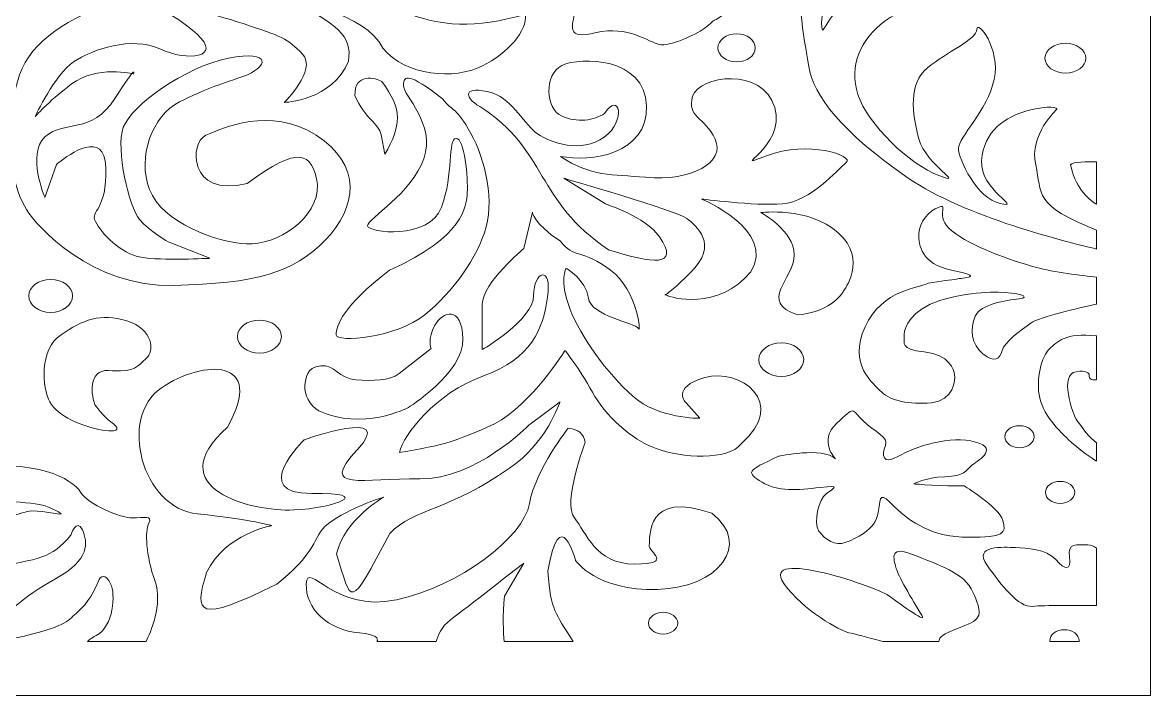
# Model space of a CAD drawing. Header units: centimetres. Extents: x -27 to -14.3, y 3.1 to 9.
# Drawn here: x -20.25 to -14.34, y 3.07 to 6.6 of the extents above; entities that cross this region are included whole.
import ezdxf

# ---------------------------------------------------------------- set-up
doc = ezdxf.new("R2010")
doc.units = ezdxf.units.CM
doc.header["$MEASUREMENT"] = 0
doc.layers.add('layer 1', color=7, linetype='Continuous')

msp = doc.modelspace()

# ---------------------------------------------------------------- linework, layer by layer
at = {"layer": 'layer 1', "color": 250, "lineweight": 9}
for points, knots in [([(-14.33929, 9.00077), (-14.33929, 9.00077), (-14.33929, 3.0691), (-14.33929, 3.0691), (-14.33929, 3.0691), (-14.33929, 3.0691), (-26.99914, 3.0691), (-26.99914, 3.0691), (-26.99914, 3.0691), (-26.99914, 3.0691), (-26.99914, 9.00077), (-26.99914, 9.00077), (-26.99914, 9.00077), (-26.99914, 9.00077), (-14.33929, 9.00077), (-14.33929, 9.00077)], [0, 0, 0, 0, 0.2, 0.2, 0.2, 0.2, 0.4, 0.4, 0.4, 0.4, 0.6, 0.6, 0.6, 0.6, 1, 1, 1, 1]), ([(-14.62176, 7.54148), (-14.69546, 7.56467), (-14.85062, 7.60565), (-15.02715, 7.60582), (-15.02715, 7.60582), (-15.27338, 7.60606), (-15.3085, 7.57656), (-15.40003, 7.56322), (-15.40003, 7.56322), (-15.39362, 7.51175), (-15.04438, 7.60278), (-14.89746, 7.49932), (-14.89746, 7.49932), (-14.75053, 7.39587), (-14.64009, 7.2734), (-14.67758, 7.2559), (-14.67758, 7.2559), (-14.71507, 7.23841), (-14.89847, 7.27416), (-15.01905, 7.26427), (-15.01905, 7.26427), (-15.13963, 7.25438), (-15.34734, 7.3662), (-15.38787, 7.37609), (-15.38787, 7.37609), (-15.42841, 7.38598), (-15.70097, 7.46002), (-15.89349, 7.2166), (-15.89349, 7.2166), (-16.08601, 6.97318), (-16.07588, 6.89838), (-16.07588, 6.89838), (-16.07588, 6.89838), (-16.07588, 6.89838), (-15.80736, 7.17603), (-15.71111, 7.19885), (-15.71111, 7.19885), (-15.61484, 7.22167), (-15.26865, 7.23182), (-15.245, 7.19505), (-15.245, 7.19505), (-15.22136, 7.15828), (-15.34464, 7.14941), (-15.43246, 7.03784), (-15.43246, 7.03784), (-15.52027, 6.92627), (-15.60978, 6.92881), (-15.7719, 6.86795), (-15.7719, 6.86795), (-15.93402, 6.8071), (-16.07081, 6.71813), (-16.06406, 6.59664), (-16.06406, 6.59664), (-16.06068, 6.46501), (-16.04548, 6.72472), (-15.7719, 6.78428), (-15.7719, 6.78428), (-15.49832, 6.84383), (-15.35646, 6.75258), (-15.32944, 6.71708), (-15.32944, 6.71708), (-15.30242, 6.68158), (-15.60134, 6.71074), (-15.73137, 6.60932), (-15.73137, 6.60932), (-15.86141, 6.50789), (-15.9222, 6.37604), (-15.87323, 6.22137), (-15.87323, 6.22137), (-15.82425, 6.0667), (-15.60134, 5.8537), (-15.44935, 5.79665), (-15.44935, 5.79665), (-15.29736, 5.7396), (-15.51859, 5.85244), (-15.55405, 5.98936), (-15.55405, 5.98936), (-15.58951, 6.12628), (-15.60978, 6.27842), (-15.50845, 6.3621), (-15.50845, 6.3621), (-15.40713, 6.44577), (-15.25007, 6.51043), (-15.25007, 6.56368), (-15.25007, 6.56368), (-15.25007, 6.61693), (-15.12341, 6.46479), (-15.15888, 6.30124), (-15.15888, 6.30124), (-15.19434, 6.13769), (-15.34633, 5.99697), (-15.34633, 5.93991), (-15.34633, 5.93991), (-15.34633, 5.88286), (-15.24838, 5.67621), (-15.12679, 5.64959), (-15.12679, 5.64959), (-15.0052, 5.62296), (-15.23487, 5.71932), (-15.22474, 5.87526), (-15.22474, 5.87526), (-15.21461, 6.0312), (-15.09808, 6.10727), (-14.98156, 6.13769), (-14.98156, 6.13769), (-14.86503, 6.16812), (-14.82708, 6.15037), (-14.82957, 6.1453), (-14.82957, 6.1453), (-14.83205, 6.14023), (-14.97649, 6.01218), (-14.94103, 5.85244), (-14.94103, 5.85244), (-14.90704, 5.69933), (-14.9552, 5.6427), (-14.62176, 5.51101), (-14.62176, 5.51101), (-14.62176, 5.51101), (-14.62176, 5.41117), (-14.62176, 5.41117), (-14.62176, 5.41117), (-14.78126, 5.44944), (-15.30661, 5.57617), (-15.60978, 5.78397), (-15.60978, 5.78397), (-15.95935, 6.02359), (-16.10628, 6.21757), (-16.13161, 6.3697), (-16.13161, 6.3697), (-16.15694, 6.52184), (-16.20254, 6.77287), (-16.17214, 6.95924), (-16.17214, 6.95924), (-16.14174, 7.1456), (-15.99988, 7.34719), (-15.73137, 7.49932), (-15.73137, 7.49932), (-15.46286, 7.65146), (-15.3058, 7.72753), (-15.02715, 7.73894), (-15.02715, 7.73894), (-14.83281, 7.7469), (-14.69025, 7.72526), (-14.62176, 7.71143), (-14.62176, 7.71143), (-14.62176, 7.71143), (-14.62176, 7.54148), (-14.62176, 7.54148)], [0, 0, 0, 0, 0.0263158, 0.0263158, 0.0263158, 0.0263158, 0.0526316, 0.0526316, 0.0526316, 0.0526316, 0.0789474, 0.0789474, 0.0789474, 0.0789474, 0.1052632, 0.1052632, 0.1052632, 0.1052632, 0.1315789, 0.1315789, 0.1315789, 0.1315789, 0.1578947, 0.1578947, 0.1578947, 0.1578947, 0.1842105, 0.1842105, 0.1842105, 0.1842105, 0.2105263, 0.2105263, 0.2105263, 0.2105263, 0.2368421, 0.2368421, 0.2368421, 0.2368421, 0.2631579, 0.2631579, 0.2631579, 0.2631579, 0.2894737, 0.2894737, 0.2894737, 0.2894737, 0.3157895, 0.3157895, 0.3157895, 0.3157895, 0.3421053, 0.3421053, 0.3421053, 0.3421053, 0.3684211, 0.3684211, 0.3684211, 0.3684211, 0.3947368, 0.3947368, 0.3947368, 0.3947368, 0.4210526, 0.4210526, 0.4210526, 0.4210526, 0.4473684, 0.4473684, 0.4473684, 0.4473684, 0.4736842, 0.4736842, 0.4736842, 0.4736842, 0.5, 0.5, 0.5, 0.5, 0.5263158, 0.5263158, 0.5263158, 0.5263158, 0.5526316, 0.5526316, 0.5526316, 0.5526316, 0.5789474, 0.5789474, 0.5789474, 0.5789474, 0.6052632, 0.6052632, 0.6052632, 0.6052632, 0.6315789, 0.6315789, 0.6315789, 0.6315789, 0.6578947, 0.6578947, 0.6578947, 0.6578947, 0.6842105, 0.6842105, 0.6842105, 0.6842105, 0.7105263, 0.7105263, 0.7105263, 0.7105263, 0.7368421, 0.7368421, 0.7368421, 0.7368421, 0.7631579, 0.7631579, 0.7631579, 0.7631579, 0.7894737, 0.7894737, 0.7894737, 0.7894737, 0.8157895, 0.8157895, 0.8157895, 0.8157895, 0.8421053, 0.8421053, 0.8421053, 0.8421053, 0.8684211, 0.8684211, 0.8684211, 0.8684211, 0.8947368, 0.8947368, 0.8947368, 0.8947368, 0.9210526, 0.9210526, 0.9210526, 0.9210526, 0.9473684, 0.9473684, 0.9473684, 0.9473684, 1, 1, 1, 1]), ([(-16.63656, 6.60678), (-16.63656, 6.60678), (-16.50116, 6.66358), (-16.6286, 6.6875), (-16.6286, 6.6875), (-16.75604, 6.71142), (-16.76002, 6.75029), (-16.98304, 6.70843), (-16.98304, 6.70843), (-16.98304, 6.70843), (-17.05871, 6.63966), (-17.05473, 6.70843), (-17.05473, 6.70843), (-17.05074, 6.7772), (-17.05074, 6.84297), (-17.06269, 6.8639), (-17.06269, 6.8639), (-17.07464, 6.88483), (-17.0826, 6.96256), (-17.22996, 6.87586), (-17.22996, 6.87586), (-17.37731, 6.78915), (-17.34545, 6.75029), (-17.3574, 6.66358), (-17.3574, 6.66358), (-17.36934, 6.57688), (-17.40917, 6.50811), (-17.24589, 6.54698), (-17.24589, 6.54698), (-17.0826, 6.58585), (-16.96711, 6.49616), (-16.91534, 6.4842), (-16.91534, 6.4842), (-16.86357, 6.47224), (-16.72418, 6.53502), (-16.68037, 6.56791), (-16.68037, 6.56791), (-16.63656, 6.6008), (-16.63656, 6.60678), (-16.63656, 6.60678)], [0, 0, 0, 0, 0.0909091, 0.0909091, 0.0909091, 0.0909091, 0.1818182, 0.1818182, 0.1818182, 0.1818182, 0.2727273, 0.2727273, 0.2727273, 0.2727273, 0.3636364, 0.3636364, 0.3636364, 0.3636364, 0.4545455, 0.4545455, 0.4545455, 0.4545455, 0.5454545, 0.5454545, 0.5454545, 0.5454545, 0.6363636, 0.6363636, 0.6363636, 0.6363636, 0.7272727, 0.7272727, 0.7272727, 0.7272727, 0.8181818, 0.8181818, 0.8181818, 0.8181818, 1, 1, 1, 1]), ([(-18.26816, 6.66043), (-18.26816, 6.66043), (-18.78684, 6.84534), (-19.11252, 6.83249), (-19.11252, 6.83249), (-19.4382, 6.81963), (-20.15302, 6.6847), (-20.2705, 6.32537), (-20.2705, 6.32537), (-20.38799, 5.96605), (-20.29004, 5.71032), (-20.23432, 5.61904), (-20.23432, 5.61904), (-20.17859, 5.52776), (-19.89464, 5.21046), (-19.46233, 5.2206), (-19.46233, 5.2206), (-19.03001, 5.23074), (-18.83669, 5.28519), (-18.66782, 5.45725), (-18.66782, 5.45725), (-18.49895, 5.6293), (-18.47322, 5.85449), (-18.71446, 6.00843), (-18.71446, 6.00843), (-18.95571, 6.16237), (-19.20902, 6.04465), (-19.29345, 6.00843), (-19.29345, 6.00843), (-19.37789, 5.97221), (-19.38995, 5.6776), (-19.07633, 5.75487), (-19.07633, 5.75487), (-18.80493, 5.95597), (-18.73757, 5.92355), (-18.70747, 5.74962), (-18.70747, 5.74962), (-18.7027, 5.56809), (-18.92377, 5.43113), (-19.07995, 5.43793), (-19.07995, 5.43793), (-19.23614, 5.44473), (-19.52288, 5.55076), (-19.58874, 5.723), (-19.58874, 5.723), (-19.6546, 5.89523), (-19.57572, 6.11112), (-19.43097, 6.18356), (-19.43097, 6.18356), (-19.28622, 6.25601), (-19.24014, 6.26633), (-19.10046, 6.31632), (-19.10046, 6.31632), (-18.96078, 6.36631), (-18.94558, 6.4574), (-19.17476, 6.41213), (-19.17476, 6.41213), (-19.40395, 6.36685), (-19.68403, 6.16563), (-19.72649, 6.0499), (-19.72649, 6.0499), (-19.76895, 5.93417), (-19.69416, 5.62991), (-19.64206, 5.56706), (-19.64206, 5.56706), (-19.58995, 5.50422), (-19.48645, 5.44698), (-19.48645, 5.44698), (-19.48645, 5.44698), (-19.48645, 5.44698), (-19.27319, 5.36259), (-19.27319, 5.36259), (-19.27319, 5.36259), (-19.27319, 5.36259), (-19.52698, 5.34973), (-19.63313, 5.36784), (-19.63313, 5.36784), (-19.73928, 5.38595), (-19.84205, 5.49353), (-19.87245, 5.55565), (-19.87245, 5.55565), (-19.90284, 5.61777), (-19.81093, 5.60528), (-19.81792, 5.84036), (-19.81792, 5.84036), (-19.82394, 6.04238), (-20.01132, 5.90761), (-20.06391, 5.86571), (-20.06391, 5.86571), (-20.07251, 5.85885), (-20.07751, 5.85449), (-20.07751, 5.85449), (-20.07751, 5.85449), (-20.07751, 5.85449), (-20.13782, 5.68243), (-20.13782, 5.68243), (-20.13782, 5.68243), (-20.13782, 5.68243), (-20.23432, 5.90882), (-20.13782, 5.99937), (-20.13782, 5.99937), (-20.04132, 6.08993), (-19.8915, 6.01042), (-19.77088, 6.20059), (-19.77088, 6.20059), (-19.65026, 6.39075), (-19.67318, 6.33063), (-19.67318, 6.33063), (-19.67318, 6.33063), (-19.67318, 6.33063), (-19.86497, 6.37717), (-19.99765, 6.27756), (-19.99765, 6.27756), (-20.13034, 6.17795), (-20.18799, 6.10436), (-20.188, 6.10713), (-20.188, 6.10713), (-20.18801, 6.10991), (-20.08626, 6.32648), (-19.98728, 6.39311), (-19.98728, 6.39311), (-19.8883, 6.45974), (-19.68135, 6.52919), (-19.5347, 6.46121), (-19.5347, 6.46121), (-19.38805, 6.39322), (-19.20468, 6.41539), (-19.33929, 6.538), (-19.33929, 6.538), (-19.47391, 6.66061), (-19.56631, 6.66333), (-19.51058, 6.67854), (-19.51058, 6.67854), (-19.45485, 6.69375), (-19.28646, 6.65572), (-19.09346, 6.59233), (-19.09346, 6.59233), (-18.90046, 6.52894), (-18.86548, 6.5179), (-18.78684, 6.43404), (-18.78684, 6.43404), (-18.70819, 6.35019), (-18.88334, 6.18049), (-18.88334, 6.18049), (-18.88334, 6.18049), (-18.88334, 6.18049), (-18.62697, 6.18904), (-18.54559, 6.39782), (-18.54559, 6.39782), (-18.52387, 6.53263), (-18.60855, 6.58756), (-18.84015, 6.71476), (-18.84015, 6.71476), (-18.84015, 6.71476), (-18.4573, 6.65102), (-18.36466, 6.46501), (-18.36466, 6.46501), (-18.24669, 6.31704), (-17.98813, 6.2993), (-17.84598, 6.37065), (-17.84598, 6.37065), (-17.70383, 6.442), (-17.60977, 6.55607), (-17.61679, 6.64232), (-17.61679, 6.64232), (-17.88458, 6.56848), (-18.0561, 6.57452), (-18.26816, 6.66043)], [0, 0, 0, 0, 0.0232558, 0.0232558, 0.0232558, 0.0232558, 0.0465116, 0.0465116, 0.0465116, 0.0465116, 0.0697674, 0.0697674, 0.0697674, 0.0697674, 0.0930233, 0.0930233, 0.0930233, 0.0930233, 0.1162791, 0.1162791, 0.1162791, 0.1162791, 0.1395349, 0.1395349, 0.1395349, 0.1395349, 0.1627907, 0.1627907, 0.1627907, 0.1627907, 0.1860465, 0.1860465, 0.1860465, 0.1860465, 0.2093023, 0.2093023, 0.2093023, 0.2093023, 0.2325581, 0.2325581, 0.2325581, 0.2325581, 0.255814, 0.255814, 0.255814, 0.255814, 0.2790698, 0.2790698, 0.2790698, 0.2790698, 0.3023256, 0.3023256, 0.3023256, 0.3023256, 0.3255814, 0.3255814, 0.3255814, 0.3255814, 0.3488372, 0.3488372, 0.3488372, 0.3488372, 0.372093, 0.372093, 0.372093, 0.372093, 0.3953488, 0.3953488, 0.3953488, 0.3953488, 0.4186047, 0.4186047, 0.4186047, 0.4186047, 0.4418605, 0.4418605, 0.4418605, 0.4418605, 0.4651163, 0.4651163, 0.4651163, 0.4651163, 0.4883721, 0.4883721, 0.4883721, 0.4883721, 0.5116279, 0.5116279, 0.5116279, 0.5116279, 0.5348837, 0.5348837, 0.5348837, 0.5348837, 0.5581395, 0.5581395, 0.5581395, 0.5581395, 0.5813953, 0.5813953, 0.5813953, 0.5813953, 0.6046512, 0.6046512, 0.6046512, 0.6046512, 0.627907, 0.627907, 0.627907, 0.627907, 0.6511628, 0.6511628, 0.6511628, 0.6511628, 0.6744186, 0.6744186, 0.6744186, 0.6744186, 0.6976744, 0.6976744, 0.6976744, 0.6976744, 0.7209302, 0.7209302, 0.7209302, 0.7209302, 0.744186, 0.744186, 0.744186, 0.744186, 0.7674419, 0.7674419, 0.7674419, 0.7674419, 0.7906977, 0.7906977, 0.7906977, 0.7906977, 0.8139535, 0.8139535, 0.8139535, 0.8139535, 0.8372093, 0.8372093, 0.8372093, 0.8372093, 0.8604651, 0.8604651, 0.8604651, 0.8604651, 0.8837209, 0.8837209, 0.8837209, 0.8837209, 0.9069767, 0.9069767, 0.9069767, 0.9069767, 0.9302326, 0.9302326, 0.9302326, 0.9302326, 0.9534884, 0.9534884, 0.9534884, 0.9534884, 1, 1, 1, 1]), ([(-16.41203, 6.46678), (-16.41203, 6.42629), (-16.45601, 6.39327), (-16.50995, 6.39327), (-16.50995, 6.39327), (-16.56388, 6.39327), (-16.60787, 6.42629), (-16.60787, 6.46678), (-16.60787, 6.46678), (-16.60787, 6.50727), (-16.56388, 6.54029), (-16.50995, 6.54029), (-16.50995, 6.54029), (-16.45601, 6.54029), (-16.41203, 6.50727), (-16.41203, 6.46678)], [0, 0, 0, 0, 0.2, 0.2, 0.2, 0.2, 0.4, 0.4, 0.4, 0.4, 0.6, 0.6, 0.6, 0.6, 1, 1, 1, 1]), ([(-14.67758, 6.41268), (-14.67758, 6.36974), (-14.72583, 6.33471), (-14.78498, 6.33471), (-14.78498, 6.33471), (-14.84414, 6.33471), (-14.89239, 6.36974), (-14.89239, 6.41268), (-14.89239, 6.41268), (-14.89239, 6.45563), (-14.84414, 6.49065), (-14.78498, 6.49065), (-14.78498, 6.49065), (-14.72583, 6.49065), (-14.67758, 6.45563), (-14.67758, 6.41268)], [0, 0, 0, 0, 0.2, 0.2, 0.2, 0.2, 0.4, 0.4, 0.4, 0.4, 0.6, 0.6, 0.6, 0.6, 1, 1, 1, 1]), ([(-17.85669, 6.15924), (-17.49974, 5.92926), (-17.56405, 5.66229), (-17.18239, 5.40789), (-17.18239, 5.40789), (-16.94918, 5.33427), (-16.80373, 5.3144), (-16.91421, 5.47537), (-16.91421, 5.47537), (-16.98922, 5.58301), (-17.19404, 5.64606), (-17.19677, 5.64775), (-17.19677, 5.64775), (-17.19677, 5.64775), (-17.41544, 5.78271), (-17.41544, 5.78271), (-17.41544, 5.78271), (-17.41544, 5.78271), (-16.81885, 5.60965), (-16.77129, 5.57199), (-16.77129, 5.57199), (-16.72373, 5.53432), (-16.59773, 5.43917), (-16.75298, 5.28581), (-16.75298, 5.28581), (-16.90824, 5.13245), (-16.89259, 5.18066), (-16.87613, 5.16925), (-16.87613, 5.16925), (-16.85967, 5.15785), (-16.60647, 5.08337), (-16.43487, 5.29195), (-16.43487, 5.29195), (-16.30127, 5.51003), (-16.69325, 5.67376), (-16.69325, 5.67376), (-16.69325, 5.67376), (-16.69325, 5.67376), (-16.41665, 5.63738), (-16.26997, 5.64781), (-16.26997, 5.64781), (-16.1233, 5.65824), (-15.98038, 5.82847), (-15.93478, 5.8646), (-15.93478, 5.8646), (-15.88918, 5.90073), (-16.13624, 5.98426), (-16.35234, 5.90073), (-16.35234, 5.90073), (-16.56844, 5.81721), (-16.24681, 5.94076), (-16.30985, 6.15403), (-16.30985, 6.15403), (-16.37289, 6.36729), (-16.70788, 6.32322), (-16.74056, 6.2128), (-16.74056, 6.2128), (-16.77325, 6.10238), (-16.6784, 6.10789), (-16.62224, 5.98797), (-16.62224, 5.98797), (-16.56608, 5.86804), (-16.74411, 5.76479), (-16.98749, 5.78763), (-16.98749, 5.78763), (-17.16152, 5.80397), (-17.27527, 5.79012), (-17.43403, 5.89756), (-17.43403, 5.89756), (-17.27408, 5.86556), (-16.9748, 5.90758), (-16.98236, 6.16305), (-16.98236, 6.16305), (-16.98991, 6.41851), (-17.3297, 6.42162), (-17.42586, 6.37416), (-17.42586, 6.37416), (-17.52202, 6.32669), (-17.51141, 6.14744), (-17.42862, 6.10951), (-17.42862, 6.10951), (-17.34584, 6.07159), (-17.25723, 6.0862), (-17.20298, 6.12244), (-17.20298, 6.12244), (-17.12678, 6.24066), (-17.08398, 6.08689), (-17.20462, 5.99831), (-17.20462, 5.99831), (-17.32525, 5.90974), (-17.48643, 5.97055), (-17.55435, 6.01582), (-17.55435, 6.01582), (-17.62228, 6.06109), (-17.67553, 6.18758), (-17.79132, 6.23053), (-17.79132, 6.23053), (-17.94478, 6.27347), (-17.94429, 6.20856), (-17.85669, 6.15924)], [0, 0, 0, 0, 0.0384615, 0.0384615, 0.0384615, 0.0384615, 0.0769231, 0.0769231, 0.0769231, 0.0769231, 0.1153846, 0.1153846, 0.1153846, 0.1153846, 0.1538462, 0.1538462, 0.1538462, 0.1538462, 0.1923077, 0.1923077, 0.1923077, 0.1923077, 0.2307692, 0.2307692, 0.2307692, 0.2307692, 0.2692308, 0.2692308, 0.2692308, 0.2692308, 0.3076923, 0.3076923, 0.3076923, 0.3076923, 0.3461538, 0.3461538, 0.3461538, 0.3461538, 0.3846154, 0.3846154, 0.3846154, 0.3846154, 0.4230769, 0.4230769, 0.4230769, 0.4230769, 0.4615385, 0.4615385, 0.4615385, 0.4615385, 0.5, 0.5, 0.5, 0.5, 0.5384615, 0.5384615, 0.5384615, 0.5384615, 0.5769231, 0.5769231, 0.5769231, 0.5769231, 0.6153846, 0.6153846, 0.6153846, 0.6153846, 0.6538462, 0.6538462, 0.6538462, 0.6538462, 0.6923077, 0.6923077, 0.6923077, 0.6923077, 0.7307692, 0.7307692, 0.7307692, 0.7307692, 0.7692308, 0.7692308, 0.7692308, 0.7692308, 0.8076923, 0.8076923, 0.8076923, 0.8076923, 0.8461538, 0.8461538, 0.8461538, 0.8461538, 0.8846154, 0.8846154, 0.8846154, 0.8846154, 0.9230769, 0.9230769, 0.9230769, 0.9230769, 1, 1, 1, 1]), ([(-18.25741, 6.27022), (-18.25741, 6.21501), (-18.08725, 6.06873), (-18.15055, 5.8853), (-18.15055, 5.8853), (-18.21384, 5.70187), (-18.44503, 5.57088), (-18.44503, 5.5336), (-18.44503, 5.5336), (-18.44503, 5.49631), (-18.12315, 5.45806), (-18.05777, 5.63019), (-18.05777, 5.63019), (-17.9924, 5.80232), (-18.02597, 5.98814), (-17.98128, 5.99187), (-17.98128, 5.99187), (-17.93658, 5.9956), (-17.91785, 5.78059), (-17.92218, 5.70806), (-17.92218, 5.70806), (-17.92651, 5.63553), (-17.93841, 5.47754), (-18.33064, 5.29964), (-18.33064, 5.29964), (-18.57883, 5.11055), (-18.60991, 5.00675), (-18.60991, 4.962), (-18.60991, 4.962), (-18.60991, 4.91726), (-18.29252, 4.94685), (-18.1459, 5.06605), (-18.1459, 5.06605), (-17.99927, 5.18526), (-17.86585, 5.36804), (-17.82346, 5.52697), (-17.82346, 5.52697), (-17.77874, 5.69468), (-17.84061, 5.91817), (-17.9171, 6.04276), (-17.9171, 6.04276), (-17.99359, 6.16736), (-17.99374, 6.12423), (-18.05281, 6.19985), (-18.05281, 6.19985), (-18.22704, 6.3361), (-18.25741, 6.32543), (-18.25741, 6.27022)], [0, 0, 0, 0, 0.0769231, 0.0769231, 0.0769231, 0.0769231, 0.1538462, 0.1538462, 0.1538462, 0.1538462, 0.2307692, 0.2307692, 0.2307692, 0.2307692, 0.3076923, 0.3076923, 0.3076923, 0.3076923, 0.3846154, 0.3846154, 0.3846154, 0.3846154, 0.4615385, 0.4615385, 0.4615385, 0.4615385, 0.5384615, 0.5384615, 0.5384615, 0.5384615, 0.6153846, 0.6153846, 0.6153846, 0.6153846, 0.6923077, 0.6923077, 0.6923077, 0.6923077, 0.7692308, 0.7692308, 0.7692308, 0.7692308, 0.8461538, 0.8461538, 0.8461538, 0.8461538, 1, 1, 1, 1]), ([(-18.37137, 6.28961), (-18.40021, 6.31198), (-18.51648, 6.3355), (-18.51168, 6.21622), (-18.51168, 6.21622), (-18.45981, 6.09695), (-18.3856, 6.06837), (-18.37406, 6.01003), (-18.37406, 6.01003), (-18.37406, 6.01003), (-18.35403, 5.90876), (-18.35403, 5.90876), (-18.35403, 5.90876), (-18.27047, 6.05357), (-18.25883, 6.14766), (-18.37137, 6.28961)], [0, 0, 0, 0, 0.2, 0.2, 0.2, 0.2, 0.4, 0.4, 0.4, 0.4, 0.6, 0.6, 0.6, 0.6, 1, 1, 1, 1]), ([(-14.62176, 5.64679), (-14.66883, 5.67019), (-14.73822, 5.74665), (-14.75827, 5.85278), (-14.75827, 5.85278), (-14.74727, 5.87007), (-14.67199, 5.87024), (-14.62176, 5.86833), (-14.62176, 5.86833), (-14.62176, 5.86833), (-14.62176, 5.64679), (-14.62176, 5.64679)], [0, 0, 0, 0, 0.25, 0.25, 0.25, 0.25, 0.5, 0.5, 0.5, 0.5, 1, 1, 1, 1]), ([(-16.38211, 5.60225), (-16.38211, 5.60225), (-16.20789, 5.50844), (-16.20789, 5.38166), (-16.20789, 5.38166), (-16.20789, 5.25487), (-16.39872, 5.13507), (-16.19043, 5.06618), (-16.19043, 5.06618), (-16.00242, 5.08182), (-15.94866, 5.19233), (-15.94866, 5.19233), (-15.94866, 5.19233), (-15.94866, 5.19233), (-15.81919, 5.35714), (-15.9768, 5.4966), (-15.9768, 5.4966), (-16.13442, 5.63606), (-16.38211, 5.60225), (-16.38211, 5.60225)], [0, 0, 0, 0, 0.1666667, 0.1666667, 0.1666667, 0.1666667, 0.3333333, 0.3333333, 0.3333333, 0.3333333, 0.5, 0.5, 0.5, 0.5, 0.6666667, 0.6666667, 0.6666667, 0.6666667, 1, 1, 1, 1]), ([(-14.62176, 5.12245), (-14.7152, 5.10176), (-14.92351, 5.05332), (-14.96515, 5.02401), (-14.96515, 5.02401), (-15.01919, 4.98598), (-15.10556, 4.92223), (-15.11666, 4.87876), (-15.11666, 4.87876), (-15.12775, 4.83529), (-15.15672, 4.81175), (-15.21798, 4.86101), (-15.21798, 4.86101), (-15.27925, 4.91026), (-15.28699, 4.99395), (-15.25851, 5.05879), (-15.25851, 5.05879), (-15.23004, 5.12362), (-15.09691, 5.14174), (-15.02739, 5.15043), (-15.02739, 5.15043), (-14.95786, 5.15912), (-15.03756, 5.18421), (-15.13692, 5.18493), (-15.13692, 5.18493), (-15.23629, 5.18565), (-15.43499, 5.16655), (-15.53632, 5.09809), (-15.53632, 5.09809), (-15.63764, 5.02963), (-15.6341, 4.95673), (-15.63072, 4.94151), (-15.63072, 4.94151), (-15.62734, 4.9263), (-15.65706, 4.88383), (-15.52534, 4.87115), (-15.52534, 4.87115), (-15.39362, 4.85847), (-15.36997, 4.77733), (-15.3666, 4.75198), (-15.3666, 4.75198), (-15.36322, 4.72662), (-15.36997, 4.61505), (-15.48819, 4.60491), (-15.48819, 4.60491), (-15.6064, 4.59477), (-15.70242, 4.61505), (-15.74826, 4.66069), (-15.74826, 4.66069), (-15.79409, 4.70633), (-15.92726, 4.80485), (-15.83607, 5.003), (-15.83607, 5.003), (-15.74488, 5.20115), (-15.54808, 5.208), (-15.50561, 5.23155), (-15.50561, 5.23155), (-15.4371, 5.24424), (-15.38396, 5.2486), (-15.35646, 5.25403), (-15.35646, 5.25403), (-15.32897, 5.25946), (-15.19096, 5.26417), (-15.38348, 5.29967), (-15.38348, 5.29967), (-15.53983, 5.33517), (-15.55718, 5.43007), (-15.55332, 5.492), (-15.55332, 5.492), (-15.54947, 5.55393), (-15.50219, 5.61336), (-15.44766, 5.63184), (-15.44766, 5.63184), (-15.39312, 5.65031), (-15.4771, 5.58656), (-15.38011, 5.50614), (-15.38011, 5.50614), (-15.28312, 5.42573), (-15.06816, 5.35015), (-14.93765, 5.31488), (-14.93765, 5.31488), (-14.84892, 5.29014), (-14.69726, 5.27198), (-14.62176, 5.26396), (-14.62176, 5.26396), (-14.62176, 5.26396), (-14.62176, 5.12245), (-14.62176, 5.12245)], [0, 0, 0, 0, 0.0434783, 0.0434783, 0.0434783, 0.0434783, 0.0869565, 0.0869565, 0.0869565, 0.0869565, 0.1304348, 0.1304348, 0.1304348, 0.1304348, 0.173913, 0.173913, 0.173913, 0.173913, 0.2173913, 0.2173913, 0.2173913, 0.2173913, 0.2608696, 0.2608696, 0.2608696, 0.2608696, 0.3043478, 0.3043478, 0.3043478, 0.3043478, 0.3478261, 0.3478261, 0.3478261, 0.3478261, 0.3913043, 0.3913043, 0.3913043, 0.3913043, 0.4347826, 0.4347826, 0.4347826, 0.4347826, 0.4782609, 0.4782609, 0.4782609, 0.4782609, 0.5217391, 0.5217391, 0.5217391, 0.5217391, 0.5652174, 0.5652174, 0.5652174, 0.5652174, 0.6086957, 0.6086957, 0.6086957, 0.6086957, 0.6521739, 0.6521739, 0.6521739, 0.6521739, 0.6956522, 0.6956522, 0.6956522, 0.6956522, 0.7391304, 0.7391304, 0.7391304, 0.7391304, 0.7826087, 0.7826087, 0.7826087, 0.7826087, 0.826087, 0.826087, 0.826087, 0.826087, 0.8695652, 0.8695652, 0.8695652, 0.8695652, 0.9130435, 0.9130435, 0.9130435, 0.9130435, 1, 1, 1, 1]), ([(-17.58074, 5.6039), (-17.58074, 5.6039), (-17.62524, 5.41466), (-17.62524, 5.41466), (-17.62524, 5.41466), (-17.62524, 5.41466), (-17.84348, 5.23234), (-17.84348, 5.12224), (-17.84348, 5.12224), (-17.84348, 5.01215), (-17.84348, 4.88371), (-17.84348, 4.88371), (-17.84348, 4.88371), (-17.84348, 4.88371), (-17.57463, 5.03967), (-17.57463, 5.16812), (-17.57463, 5.16812), (-17.57463, 5.29656), (-17.47686, 5.32867), (-17.5013, 5.15894), (-17.5013, 5.15894), (-17.52574, 4.98921), (-17.58585, 4.83688), (-17.83737, 4.74609), (-17.83737, 4.74609), (-18.0889, 4.65531), (-18.25898, 4.43621), (-18.27731, 4.34447), (-18.27731, 4.34447), (-18.03574, 4.38417), (-17.99065, 4.39894), (-17.77964, 4.49379), (-17.77964, 4.49379), (-17.58231, 4.59892), (-17.40965, 4.87912), (-17.40965, 4.87912), (-17.40965, 4.87912), (-17.40965, 4.87912), (-17.33454, 4.78487), (-17.26644, 4.66102), (-17.26644, 4.66102), (-17.19834, 4.53716), (-17.06658, 4.41464), (-16.93215, 4.36418), (-16.93215, 4.36418), (-16.79772, 4.31372), (-16.5542, 4.30113), (-16.48698, 4.38829), (-16.48698, 4.38829), (-16.23437, 4.60718), (-16.49518, 4.78968), (-16.6764, 4.73692), (-16.6764, 4.73692), (-16.85762, 4.68415), (-16.77417, 4.60389), (-16.77417, 4.60389), (-16.77417, 4.60389), (-16.77417, 4.60389), (-16.70313, 4.52342), (-16.70313, 4.52342), (-16.70313, 4.52342), (-16.70313, 4.52342), (-16.9198, 4.5196), (-17.05422, 4.63887), (-17.05422, 4.63887), (-17.18865, 4.75813), (-17.32641, 4.9487), (-17.3852, 5.09931), (-17.3852, 5.09931), (-17.444, 5.24992), (-17.40303, 5.30994), (-17.40303, 5.30994), (-17.40303, 5.30994), (-17.40303, 5.30994), (-17.30017, 5.2505), (-17.28744, 5.15435), (-17.28744, 5.15435), (-17.27471, 5.05821), (-17.04023, 5.02668), (-17.02469, 4.9938), (-17.02469, 4.9938), (-17.00916, 4.96092), (-17.02647, 5.19067), (-17.17134, 5.30115), (-17.17134, 5.30115), (-17.31621, 5.41162), (-17.36687, 5.36078), (-17.43409, 5.45252), (-17.43409, 5.45252), (-17.57757, 5.54834), (-17.58074, 5.6039), (-17.58074, 5.6039)], [0, 0, 0, 0, 0.0416667, 0.0416667, 0.0416667, 0.0416667, 0.0833333, 0.0833333, 0.0833333, 0.0833333, 0.125, 0.125, 0.125, 0.125, 0.1666667, 0.1666667, 0.1666667, 0.1666667, 0.2083333, 0.2083333, 0.2083333, 0.2083333, 0.25, 0.25, 0.25, 0.25, 0.2916667, 0.2916667, 0.2916667, 0.2916667, 0.3333333, 0.3333333, 0.3333333, 0.3333333, 0.375, 0.375, 0.375, 0.375, 0.4166667, 0.4166667, 0.4166667, 0.4166667, 0.4583333, 0.4583333, 0.4583333, 0.4583333, 0.5, 0.5, 0.5, 0.5, 0.5416667, 0.5416667, 0.5416667, 0.5416667, 0.5833333, 0.5833333, 0.5833333, 0.5833333, 0.625, 0.625, 0.625, 0.625, 0.6666667, 0.6666667, 0.6666667, 0.6666667, 0.7083333, 0.7083333, 0.7083333, 0.7083333, 0.75, 0.75, 0.75, 0.75, 0.7916667, 0.7916667, 0.7916667, 0.7916667, 0.8333333, 0.8333333, 0.8333333, 0.8333333, 0.875, 0.875, 0.875, 0.875, 0.9166667, 0.9166667, 0.9166667, 0.9166667, 1, 1, 1, 1]), ([(-19.99277, 5.16551), (-19.99277, 5.11795), (-20.04444, 5.07915), (-20.1078, 5.07915), (-20.1078, 5.07915), (-20.17116, 5.07915), (-20.22284, 5.11795), (-20.22284, 5.16551), (-20.22284, 5.16551), (-20.22284, 5.21308), (-20.17116, 5.25187), (-20.1078, 5.25187), (-20.1078, 5.25187), (-20.04444, 5.25187), (-19.99277, 5.21308), (-19.99277, 5.16551)], [0, 0, 0, 0, 0.2, 0.2, 0.2, 0.2, 0.4, 0.4, 0.4, 0.4, 0.6, 0.6, 0.6, 0.6, 1, 1, 1, 1]), ([(-18.11254, 4.89017), (-18.11254, 4.89017), (-18.1328, 4.93961), (-18.09227, 5.01188), (-18.09227, 5.01188), (-18.05174, 5.08414), (-17.95041, 5.11837), (-17.94535, 4.93961), (-17.94535, 4.93961), (-17.94028, 4.76085), (-18.23413, 4.57828), (-18.23413, 4.57828), (-18.23413, 4.57828), (-18.23413, 4.57828), (-18.47484, 4.4543), (-18.70023, 4.56307), (-18.70023, 4.56307), (-18.74988, 4.58703), (-18.77749, 4.65093), (-18.77394, 4.69362), (-18.77394, 4.69362), (-18.77039, 4.73632), (-18.76601, 4.78963), (-18.69111, 4.79888), (-18.69111, 4.79888), (-18.61621, 4.80814), (-18.59659, 4.73099), (-18.5067, 4.7251), (-18.5067, 4.7251), (-18.4168, 4.7192), (-18.33164, 4.7189), (-18.27972, 4.75781), (-18.27972, 4.75781), (-18.27972, 4.75781), (-18.11254, 4.89017), (-18.11254, 4.89017)], [0, 0, 0, 0, 0.1, 0.1, 0.1, 0.1, 0.2, 0.2, 0.2, 0.2, 0.3, 0.3, 0.3, 0.3, 0.4, 0.4, 0.4, 0.4, 0.5, 0.5, 0.5, 0.5, 0.6, 0.6, 0.6, 0.6, 0.7, 0.7, 0.7, 0.7, 0.8, 0.8, 0.8, 0.8, 1, 1, 1, 1]), ([(-19.8756, 4.59415), (-19.8756, 4.59415), (-19.82914, 4.52953), (-19.7918, 4.50383), (-19.7918, 4.50383), (-19.75446, 4.47813), (-19.72956, 4.44543), (-19.83536, 4.46178), (-19.83536, 4.46178), (-19.94117, 4.47813), (-20.07186, 4.5342), (-20.11232, 4.60896), (-20.11232, 4.60896), (-20.15277, 4.68371), (-20.16833, 4.88462), (-20.05319, 4.96172), (-20.05319, 4.96172), (-19.93805, 5.03881), (-19.84781, 5.07852), (-19.70778, 5.03414), (-19.70778, 5.03414), (-19.56774, 4.98975), (-19.56152, 4.87528), (-19.6082, 4.83556), (-19.6082, 4.83556), (-19.65488, 4.79585), (-19.6611, 4.76548), (-19.78246, 4.77249), (-19.78246, 4.77249), (-19.90616, 4.79263), (-19.90106, 4.6655), (-19.8756, 4.59415)], [0, 0, 0, 0, 0.1111111, 0.1111111, 0.1111111, 0.1111111, 0.2222222, 0.2222222, 0.2222222, 0.2222222, 0.3333333, 0.3333333, 0.3333333, 0.3333333, 0.4444444, 0.4444444, 0.4444444, 0.4444444, 0.5555556, 0.5555556, 0.5555556, 0.5555556, 0.6666667, 0.6666667, 0.6666667, 0.6666667, 0.7777778, 0.7777778, 0.7777778, 0.7777778, 1, 1, 1, 1]), ([(-18.89735, 4.95191), (-18.89735, 4.90435), (-18.94902, 4.86555), (-19.01239, 4.86555), (-19.01239, 4.86555), (-19.07575, 4.86555), (-19.12742, 4.90435), (-19.12742, 4.95191), (-19.12742, 4.95191), (-19.12742, 4.99948), (-19.07575, 5.03827), (-19.01239, 5.03827), (-19.01239, 5.03827), (-18.94902, 5.03827), (-18.89735, 4.99948), (-18.89735, 4.95191)], [0, 0, 0, 0, 0.2, 0.2, 0.2, 0.2, 0.4, 0.4, 0.4, 0.4, 0.6, 0.6, 0.6, 0.6, 1, 1, 1, 1]), ([(-14.62176, 4.72533), (-14.62176, 4.72533), (-14.63061, 4.72577), (-14.63061, 4.72577), (-14.63061, 4.72577), (-14.63061, 4.72577), (-14.66583, 4.71984), (-14.66108, 4.75555), (-14.66108, 4.75555), (-14.66108, 4.75555), (-14.67376, 4.77816), (-14.72924, 4.76745), (-14.72924, 4.76745), (-14.81739, 4.75704), (-14.75168, 4.54809), (-14.7229, 4.50921), (-14.7229, 4.50921), (-14.69206, 4.46754), (-14.6632, 4.42525), (-14.62176, 4.39469), (-14.62176, 4.39469), (-14.62176, 4.39469), (-14.62176, 4.2977), (-14.62176, 4.2977), (-14.62176, 4.2977), (-14.6567, 4.32067), (-14.70505, 4.35422), (-14.74192, 4.38663), (-14.74192, 4.38663), (-14.80691, 4.44375), (-14.89569, 4.52944), (-14.91946, 4.62821), (-14.91946, 4.62821), (-14.94324, 4.72698), (-14.90837, 4.85194), (-14.86874, 4.88764), (-14.86874, 4.88764), (-14.82926, 4.92321), (-14.78662, 4.97411), (-14.62176, 4.95568), (-14.62176, 4.95568), (-14.62176, 4.95568), (-14.62176, 4.72533), (-14.62176, 4.72533)], [0, 0, 0, 0, 0.0833333, 0.0833333, 0.0833333, 0.0833333, 0.1666667, 0.1666667, 0.1666667, 0.1666667, 0.25, 0.25, 0.25, 0.25, 0.3333333, 0.3333333, 0.3333333, 0.3333333, 0.4166667, 0.4166667, 0.4166667, 0.4166667, 0.5, 0.5, 0.5, 0.5, 0.5833333, 0.5833333, 0.5833333, 0.5833333, 0.6666667, 0.6666667, 0.6666667, 0.6666667, 0.75, 0.75, 0.75, 0.75, 0.8333333, 0.8333333, 0.8333333, 0.8333333, 1, 1, 1, 1]), ([(-16.15775, 4.83106), (-16.15775, 4.78237), (-16.21064, 4.74266), (-16.27549, 4.74266), (-16.27549, 4.74266), (-16.34034, 4.74266), (-16.39323, 4.78237), (-16.39323, 4.83106), (-16.39323, 4.83106), (-16.39323, 4.87974), (-16.34034, 4.91945), (-16.27549, 4.91945), (-16.27549, 4.91945), (-16.21064, 4.91945), (-16.15775, 4.87974), (-16.15775, 4.83106)], [0, 0, 0, 0, 0.2, 0.2, 0.2, 0.2, 0.4, 0.4, 0.4, 0.4, 0.6, 0.6, 0.6, 0.6, 1, 1, 1, 1]), ([(-17.59927, 4.48733), (-17.59927, 4.48733), (-17.87872, 4.20078), (-18.17181, 4.2059), (-18.17181, 4.2059), (-18.46489, 4.21102), (-18.71026, 4.13426), (-18.49897, 4.35941), (-18.49897, 4.35941), (-18.28767, 4.58455), (-18.77842, 4.41057), (-18.77842, 4.41057), (-18.77842, 4.41057), (-18.77842, 4.41057), (-19.0715, 4.12403), (-18.73752, 4.12915), (-18.73752, 4.12915), (-18.40354, 4.13426), (-18.61484, 4.05239), (-18.83295, 4.04216), (-18.83295, 4.04216), (-19.05105, 4.03192), (-19.5418, 4.15473), (-19.18055, 4.47709), (-19.18055, 4.47709), (-18.97519, 4.83968), (-19.30324, 4.83528), (-19.52816, 4.68177), (-19.52816, 4.68177), (-19.75309, 4.52826), (-19.6304, 4.05239), (-19.33732, 4.02169), (-19.33732, 4.02169), (-19.04424, 3.99099), (-18.94881, 3.96029), (-18.94881, 3.96029), (-18.94881, 3.96029), (-18.94881, 3.96029), (-19.18737, 3.91935), (-19.28961, 3.71468), (-19.28961, 3.71468), (-19.35775, 3.49537), (-19.33928, 3.44569), (-18.92155, 3.65327), (-18.92155, 3.65327), (-18.66944, 3.8572), (-18.7531, 3.90399), (-18.63041, 3.98586), (-18.63041, 3.98586), (-18.50773, 4.06773), (-18.36265, 4.10868), (-18.36265, 4.10868), (-18.36265, 4.10868), (-18.36265, 4.10868), (-18.56713, 3.99099), (-18.60802, 3.8119), (-18.60802, 3.8119), (-18.52623, 3.55094), (-18.54668, 3.50488), (-18.32857, 3.91935), (-18.32857, 3.91935), (-18.20003, 4.05239), (-18.00911, 4.04003), (-17.70151, 4.26218), (-17.70151, 4.26218), (-17.51067, 4.38499), (-17.43569, 4.61013), (-17.43569, 4.61013), (-17.43569, 4.61013), (-17.43569, 4.61013), (-17.59927, 4.48733), (-17.59927, 4.48733)], [0, 0, 0, 0, 0.0526316, 0.0526316, 0.0526316, 0.0526316, 0.1052632, 0.1052632, 0.1052632, 0.1052632, 0.1578947, 0.1578947, 0.1578947, 0.1578947, 0.2105263, 0.2105263, 0.2105263, 0.2105263, 0.2631579, 0.2631579, 0.2631579, 0.2631579, 0.3157895, 0.3157895, 0.3157895, 0.3157895, 0.3684211, 0.3684211, 0.3684211, 0.3684211, 0.4210526, 0.4210526, 0.4210526, 0.4210526, 0.4736842, 0.4736842, 0.4736842, 0.4736842, 0.5263158, 0.5263158, 0.5263158, 0.5263158, 0.5789474, 0.5789474, 0.5789474, 0.5789474, 0.6315789, 0.6315789, 0.6315789, 0.6315789, 0.6842105, 0.6842105, 0.6842105, 0.6842105, 0.7368421, 0.7368421, 0.7368421, 0.7368421, 0.7894737, 0.7894737, 0.7894737, 0.7894737, 0.8421053, 0.8421053, 0.8421053, 0.8421053, 0.8947368, 0.8947368, 0.8947368, 0.8947368, 1, 1, 1, 1]), ([(-15.57992, 4.1791), (-15.57992, 4.1791), (-15.41811, 4.16509), (-15.31853, 4.16976), (-15.31853, 4.16976), (-15.31853, 4.16976), (-15.13182, 4.05762), (-15.11315, 3.98754), (-15.11315, 3.98754), (-15.09447, 3.91745), (-15.10692, 3.89877), (-15.29363, 3.89877), (-15.29363, 3.89877), (-15.48034, 3.89877), (-15.59859, 3.97819), (-15.6795, 4.05762), (-15.6795, 4.05762), (-15.76041, 4.13705), (-15.75418, 4.12304), (-15.76663, 4.02959), (-15.76663, 4.02959), (-15.77908, 3.93614), (-15.89111, 3.88942), (-15.94089, 3.87073), (-15.94089, 3.87073), (-15.99068, 3.85204), (-16.0467, 3.88475), (-16.07782, 3.93147), (-16.07782, 3.93147), (-16.10893, 3.97819), (-16.07782, 4.09967), (-16.04047, 4.12771), (-16.04047, 4.12771), (-16.00313, 4.15574), (-15.95334, 4.17443), (-16.07159, 4.16041), (-16.07159, 4.16041), (-16.18984, 4.1464), (-16.29564, 4.13705), (-16.37655, 4.18845), (-16.37655, 4.18845), (-16.45746, 4.23984), (-16.46368, 4.24452), (-16.28942, 4.32395), (-16.28942, 4.32395), (-16.28942, 4.32395), (-16.05914, 4.37534), (-15.99068, 4.30993), (-15.99068, 4.30993), (-15.99068, 4.30993), (-16.08404, 4.40337), (-15.98446, 4.49682), (-15.98446, 4.49682), (-15.88488, 4.59027), (-15.90978, 4.57158), (-15.84754, 4.51084), (-15.84754, 4.51084), (-15.7853, 4.4501), (-15.71062, 4.42674), (-15.72929, 4.38001), (-15.72929, 4.38001), (-15.74796, 4.33329), (-15.74796, 4.27255), (-15.66083, 4.32395), (-15.66083, 4.32395), (-15.5737, 4.37534), (-15.38699, 4.43608), (-15.25629, 4.3987), (-15.25629, 4.3987), (-15.12559, 4.36132), (-15.25629, 4.29591), (-15.28118, 4.27255), (-15.28118, 4.27255), (-15.30608, 4.24919), (-15.3123, 4.22115), (-15.41811, 4.21648), (-15.41811, 4.21648), (-15.52391, 4.21181), (-15.57992, 4.1791), (-15.57992, 4.1791)], [0, 0, 0, 0, 0.047619, 0.047619, 0.047619, 0.047619, 0.0952381, 0.0952381, 0.0952381, 0.0952381, 0.1428571, 0.1428571, 0.1428571, 0.1428571, 0.1904762, 0.1904762, 0.1904762, 0.1904762, 0.2380952, 0.2380952, 0.2380952, 0.2380952, 0.2857143, 0.2857143, 0.2857143, 0.2857143, 0.3333333, 0.3333333, 0.3333333, 0.3333333, 0.3809524, 0.3809524, 0.3809524, 0.3809524, 0.4285714, 0.4285714, 0.4285714, 0.4285714, 0.4761905, 0.4761905, 0.4761905, 0.4761905, 0.5238095, 0.5238095, 0.5238095, 0.5238095, 0.5714286, 0.5714286, 0.5714286, 0.5714286, 0.6190476, 0.6190476, 0.6190476, 0.6190476, 0.6666667, 0.6666667, 0.6666667, 0.6666667, 0.7142857, 0.7142857, 0.7142857, 0.7142857, 0.7619048, 0.7619048, 0.7619048, 0.7619048, 0.8095238, 0.8095238, 0.8095238, 0.8095238, 0.8571429, 0.8571429, 0.8571429, 0.8571429, 0.9047619, 0.9047619, 0.9047619, 0.9047619, 1, 1, 1, 1]), ([(-19.60701, 3.35156), (-19.58556, 3.39529), (-19.51778, 3.54888), (-19.55969, 3.66688), (-19.55969, 3.66688), (-19.60907, 3.80588), (-19.61318, 3.92944), (-19.59261, 3.97269), (-19.59261, 3.97269), (-19.57204, 4.01593), (-19.6173, 4.00049), (-19.67902, 4.00049), (-19.67902, 4.00049), (-19.74073, 4.00049), (-19.90943, 4.06844), (-19.95058, 4.1364), (-19.95058, 4.1364), (-19.99172, 4.20436), (-20.19619, 4.31806), (-20.52482, 4.25078), (-20.52482, 4.25078), (-20.85345, 4.18349), (-21.06258, 4.06387), (-21.34142, 4.2433), (-21.34142, 4.2433), (-21.62025, 4.42273), (-21.85926, 4.45263), (-21.70988, 4.2433), (-21.70988, 4.2433), (-21.5605, 4.03397), (-21.67005, 4.1162), (-21.77959, 4.09378), (-21.77959, 4.09378), (-21.88913, 4.07135), (-21.89909, 3.89192), (-21.57046, 3.8994), (-21.57046, 3.8994), (-21.24183, 3.90687), (-21.35137, 3.86202), (-21.36133, 3.80968), (-21.36133, 3.80968), (-21.37129, 3.75735), (-21.30158, 3.66764), (-21.10241, 3.79473), (-21.10241, 3.79473), (-20.90324, 3.92182), (-20.74391, 4.06387), (-20.59453, 4.07882), (-20.59453, 4.07882), (-20.44515, 4.09378), (-20.19619, 4.0863), (-20.13644, 4.06387), (-20.13644, 4.06387), (-20.13644, 4.06387), (-20.05543, 4.03087), (-20.053, 4.02176), (-20.053, 4.02176), (-20.05057, 4.01264), (-20.17444, 4.04728), (-20.2303, 4.03452), (-20.2303, 4.03452), (-20.28616, 4.02176), (-20.45861, 3.95429), (-20.4829, 3.91418), (-20.4829, 3.91418), (-20.50719, 3.87406), (-20.66263, 3.68078), (-20.41489, 3.73548), (-20.41489, 3.73548), (-20.16715, 3.79018), (-20.10643, 3.78289), (-20.00199, 3.91053), (-20.00199, 3.91053), (-20.00199, 3.91053), (-19.97042, 4.00352), (-19.94127, 3.93788), (-19.94127, 3.93788), (-19.91212, 3.87224), (-19.89998, 3.78107), (-20.08214, 3.68078), (-20.08214, 3.68078), (-20.2643, 3.58049), (-20.33717, 3.49662), (-20.35174, 3.47474), (-20.35174, 3.47474), (-20.36632, 3.45286), (-20.46347, 3.32704), (-20.24002, 3.38174), (-20.24002, 3.38174), (-20.01656, 3.43645), (-20.01656, 3.4638), (-19.96556, 3.50756), (-19.96556, 3.50756), (-19.91455, 3.55132), (-19.87083, 3.6279), (-19.85869, 3.66437), (-19.85869, 3.66437), (-19.84655, 3.70084), (-19.81983, 3.70996), (-19.79311, 3.65525), (-19.79311, 3.65525), (-19.76639, 3.60055), (-19.77611, 3.4328), (-19.86841, 3.38357), (-19.86841, 3.38357), (-19.89719, 3.36821), (-19.91041, 3.35815), (-19.91497, 3.35156), (-19.91497, 3.35156), (-19.91497, 3.35156), (-19.60701, 3.35156), (-19.60701, 3.35156)], [0, 0, 0, 0, 0.0344828, 0.0344828, 0.0344828, 0.0344828, 0.0689655, 0.0689655, 0.0689655, 0.0689655, 0.1034483, 0.1034483, 0.1034483, 0.1034483, 0.137931, 0.137931, 0.137931, 0.137931, 0.1724138, 0.1724138, 0.1724138, 0.1724138, 0.2068966, 0.2068966, 0.2068966, 0.2068966, 0.2413793, 0.2413793, 0.2413793, 0.2413793, 0.2758621, 0.2758621, 0.2758621, 0.2758621, 0.3103448, 0.3103448, 0.3103448, 0.3103448, 0.3448276, 0.3448276, 0.3448276, 0.3448276, 0.3793103, 0.3793103, 0.3793103, 0.3793103, 0.4137931, 0.4137931, 0.4137931, 0.4137931, 0.4482759, 0.4482759, 0.4482759, 0.4482759, 0.4827586, 0.4827586, 0.4827586, 0.4827586, 0.5172414, 0.5172414, 0.5172414, 0.5172414, 0.5517241, 0.5517241, 0.5517241, 0.5517241, 0.5862069, 0.5862069, 0.5862069, 0.5862069, 0.6206897, 0.6206897, 0.6206897, 0.6206897, 0.6551724, 0.6551724, 0.6551724, 0.6551724, 0.6896552, 0.6896552, 0.6896552, 0.6896552, 0.7241379, 0.7241379, 0.7241379, 0.7241379, 0.7586207, 0.7586207, 0.7586207, 0.7586207, 0.7931034, 0.7931034, 0.7931034, 0.7931034, 0.8275862, 0.8275862, 0.8275862, 0.8275862, 0.862069, 0.862069, 0.862069, 0.862069, 0.8965517, 0.8965517, 0.8965517, 0.8965517, 0.9310345, 0.9310345, 0.9310345, 0.9310345, 1, 1, 1, 1]), ([(-17.30397, 4.39687), (-17.30397, 4.39687), (-17.42413, 4.07701), (-17.36081, 4.00095), (-17.36081, 4.00095), (-17.29748, 3.92488), (-17.25316, 3.75849), (-17.04418, 3.75849), (-17.04418, 3.75849), (-16.83521, 3.75849), (-16.97452, 3.82029), (-16.96819, 3.85833), (-16.96819, 3.85833), (-16.96186, 3.89636), (-16.99352, 4.14832), (-16.6389, 4.02472), (-16.6389, 4.02472), (-16.42993, 3.86308), (-16.60091, 3.63489), (-16.92386, 3.62538), (-16.92386, 3.62538), (-17.24682, 3.61587), (-17.35448, 3.77751), (-17.35448, 3.77751), (-17.35448, 3.77751), (-17.35448, 3.77751), (-17.4368, 4.09127), (-17.50012, 3.72046), (-17.50012, 3.72046), (-17.48203, 3.50312), (-17.46233, 3.51055), (-17.36748, 3.35156), (-17.36748, 3.35156), (-17.36748, 3.35156), (-17.72812, 3.35156), (-17.72812, 3.35156), (-17.72812, 3.35156), (-17.73362, 3.39757), (-17.73809, 3.48842), (-17.72683, 3.59077), (-17.72683, 3.59077), (-17.72683, 3.59077), (-17.62652, 3.76287), (-17.62652, 3.76287), (-17.62652, 3.76287), (-17.62652, 3.76287), (-17.93504, 3.52174), (-18.00976, 3.4666), (-18.00976, 3.4666), (-18.05877, 3.43043), (-18.0776, 3.38118), (-18.08475, 3.35156), (-18.08475, 3.35156), (-18.08475, 3.35156), (-18.39653, 3.35156), (-18.39653, 3.35156), (-18.39653, 3.35156), (-18.3874, 3.36866), (-18.39766, 3.38936), (-18.488, 3.39719), (-18.488, 3.39719), (-18.65264, 3.41145), (-18.77296, 3.52555), (-18.76663, 3.6539), (-18.76663, 3.6539), (-18.76029, 3.78226), (-18.62379, 3.49966), (-18.2945, 3.57097), (-18.2945, 3.57097), (-17.96521, 3.64228), (-17.62748, 3.89583), (-17.59582, 4.07649), (-17.59582, 4.07649), (-17.56416, 4.25714), (-17.39225, 4.47176), (-17.39225, 4.47176), (-17.39225, 4.47176), (-17.33719, 4.46604), (-17.31253, 4.43884), (-17.30397, 4.39687)], [0, 0, 0, 0, 0.047619, 0.047619, 0.047619, 0.047619, 0.0952381, 0.0952381, 0.0952381, 0.0952381, 0.1428571, 0.1428571, 0.1428571, 0.1428571, 0.1904762, 0.1904762, 0.1904762, 0.1904762, 0.2380952, 0.2380952, 0.2380952, 0.2380952, 0.2857143, 0.2857143, 0.2857143, 0.2857143, 0.3333333, 0.3333333, 0.3333333, 0.3333333, 0.3809524, 0.3809524, 0.3809524, 0.3809524, 0.4285714, 0.4285714, 0.4285714, 0.4285714, 0.4761905, 0.4761905, 0.4761905, 0.4761905, 0.5238095, 0.5238095, 0.5238095, 0.5238095, 0.5714286, 0.5714286, 0.5714286, 0.5714286, 0.6190476, 0.6190476, 0.6190476, 0.6190476, 0.6666667, 0.6666667, 0.6666667, 0.6666667, 0.7142857, 0.7142857, 0.7142857, 0.7142857, 0.7619048, 0.7619048, 0.7619048, 0.7619048, 0.8095238, 0.8095238, 0.8095238, 0.8095238, 0.8571429, 0.8571429, 0.8571429, 0.8571429, 0.9047619, 0.9047619, 0.9047619, 0.9047619, 1, 1, 1, 1]), ([(-14.9491, 4.42666), (-14.9491, 4.39484), (-14.98366, 4.36889), (-15.02604, 4.36889), (-15.02604, 4.36889), (-15.06842, 4.36889), (-15.10298, 4.39484), (-15.10298, 4.42666), (-15.10298, 4.42666), (-15.10298, 4.45847), (-15.06842, 4.48442), (-15.02604, 4.48442), (-15.02604, 4.48442), (-14.98366, 4.48442), (-14.9491, 4.45847), (-14.9491, 4.42666)], [0, 0, 0, 0, 0.2, 0.2, 0.2, 0.2, 0.4, 0.4, 0.4, 0.4, 0.6, 0.6, 0.6, 0.6, 1, 1, 1, 1]), ([(-14.73638, 4.13445), (-14.73638, 4.10264), (-14.77094, 4.07669), (-14.81332, 4.07669), (-14.81332, 4.07669), (-14.8557, 4.07669), (-14.89026, 4.10264), (-14.89026, 4.13445), (-14.89026, 4.13445), (-14.89026, 4.16626), (-14.8557, 4.19221), (-14.81332, 4.19221), (-14.81332, 4.19221), (-14.77094, 4.19221), (-14.73638, 4.16626), (-14.73638, 4.13445)], [0, 0, 0, 0, 0.2, 0.2, 0.2, 0.2, 0.4, 0.4, 0.4, 0.4, 0.6, 0.6, 0.6, 0.6, 1, 1, 1, 1]), ([(-15.53821, 3.49031), (-15.59182, 3.57368), (-15.66458, 3.70305), (-15.67223, 3.73467), (-15.67223, 3.73467), (-15.67989, 3.76629), (-15.72202, 3.86404), (-15.58799, 3.80942), (-15.58799, 3.80942), (-15.45396, 3.75479), (-15.31227, 3.71167), (-15.27015, 3.61105), (-15.27015, 3.61105), (-15.22803, 3.51043), (-15.21271, 3.47306), (-15.31227, 3.43569), (-15.31227, 3.43569), (-15.41184, 3.39831), (-15.44247, 3.38107), (-15.4463, 3.36382), (-15.4463, 3.36382), (-15.4469, 3.36111), (-15.4475, 3.35678), (-15.44862, 3.35156), (-15.44862, 3.35156), (-15.44862, 3.35156), (-15.74359, 3.35156), (-15.74359, 3.35156), (-15.74359, 3.35156), (-15.82553, 3.3749), (-15.89461, 3.39288), (-15.92114, 3.39831), (-15.92114, 3.39831), (-15.96327, 3.40694), (-16.1635, 3.515), (-16.26196, 3.65705), (-16.26196, 3.65705), (-16.39633, 3.85089), (-15.74829, 3.632), (-15.7067, 3.58805), (-15.7067, 3.58805), (-15.68879, 3.57744), (-15.5024, 3.43463), (-15.53821, 3.49031)], [0, 0, 0, 0, 0.0833333, 0.0833333, 0.0833333, 0.0833333, 0.1666667, 0.1666667, 0.1666667, 0.1666667, 0.25, 0.25, 0.25, 0.25, 0.3333333, 0.3333333, 0.3333333, 0.3333333, 0.4166667, 0.4166667, 0.4166667, 0.4166667, 0.5, 0.5, 0.5, 0.5, 0.5833333, 0.5833333, 0.5833333, 0.5833333, 0.6666667, 0.6666667, 0.6666667, 0.6666667, 0.75, 0.75, 0.75, 0.75, 0.8333333, 0.8333333, 0.8333333, 0.8333333, 1, 1, 1, 1]), ([(-14.62176, 3.8426), (-14.6349, 3.85211), (-14.65053, 3.85905), (-14.66815, 3.85905), (-14.66815, 3.85905), (-14.72417, 3.85905), (-14.77707, 3.87073), (-14.76462, 3.79597), (-14.76462, 3.79597), (-14.75217, 3.72122), (-14.7864, 3.72589), (-14.83619, 3.78196), (-14.83619, 3.78196), (-14.88598, 3.83803), (-14.98867, 3.8427), (-15.0478, 3.84503), (-15.0478, 3.84503), (-15.10692, 3.84737), (-15.27185, 3.85905), (-15.19716, 3.75392), (-15.19716, 3.75392), (-15.12248, 3.6488), (-15.03224, 3.52965), (-14.95755, 3.53666), (-14.95755, 3.53666), (-14.89967, 3.54209), (-14.70999, 3.54191), (-14.62176, 3.54156), (-14.62176, 3.54156), (-14.62176, 3.54156), (-14.62176, 3.8426), (-14.62176, 3.8426)], [0, 0, 0, 0, 0.1111111, 0.1111111, 0.1111111, 0.1111111, 0.2222222, 0.2222222, 0.2222222, 0.2222222, 0.3333333, 0.3333333, 0.3333333, 0.3333333, 0.4444444, 0.4444444, 0.4444444, 0.4444444, 0.5555556, 0.5555556, 0.5555556, 0.5555556, 0.6666667, 0.6666667, 0.6666667, 0.6666667, 0.7777778, 0.7777778, 0.7777778, 0.7777778, 1, 1, 1, 1]), ([(-16.81864, 3.44823), (-16.81864, 3.41655), (-16.85306, 3.39071), (-16.89526, 3.39071), (-16.89526, 3.39071), (-16.93747, 3.39071), (-16.97188, 3.41655), (-16.97188, 3.44823), (-16.97188, 3.44823), (-16.97188, 3.47992), (-16.93747, 3.50575), (-16.89526, 3.50575), (-16.89526, 3.50575), (-16.85306, 3.50575), (-16.81864, 3.47992), (-16.81864, 3.44823)], [0, 0, 0, 0, 0.2, 0.2, 0.2, 0.2, 0.4, 0.4, 0.4, 0.4, 0.6, 0.6, 0.6, 0.6, 1, 1, 1, 1]), ([(-14.71375, 3.35637), (-14.71375, 3.35475), (-14.71385, 3.35315), (-14.71402, 3.35156), (-14.71402, 3.35156), (-14.71402, 3.35156), (-14.86736, 3.35156), (-14.86736, 3.35156), (-14.86736, 3.35156), (-14.86754, 3.35315), (-14.86763, 3.35475), (-14.86763, 3.35637), (-14.86763, 3.35637), (-14.86763, 3.38818), (-14.83307, 3.41413), (-14.79069, 3.41413), (-14.79069, 3.41413), (-14.74831, 3.41413), (-14.71375, 3.38818), (-14.71375, 3.35637)], [0, 0, 0, 0, 0.1666667, 0.1666667, 0.1666667, 0.1666667, 0.3333333, 0.3333333, 0.3333333, 0.3333333, 0.5, 0.5, 0.5, 0.5, 0.6666667, 0.6666667, 0.6666667, 0.6666667, 1, 1, 1, 1])]:
    msp.add_open_spline(points, degree=3, knots=knots, dxfattribs=at)

doc.saveas('drawing.dxf')
